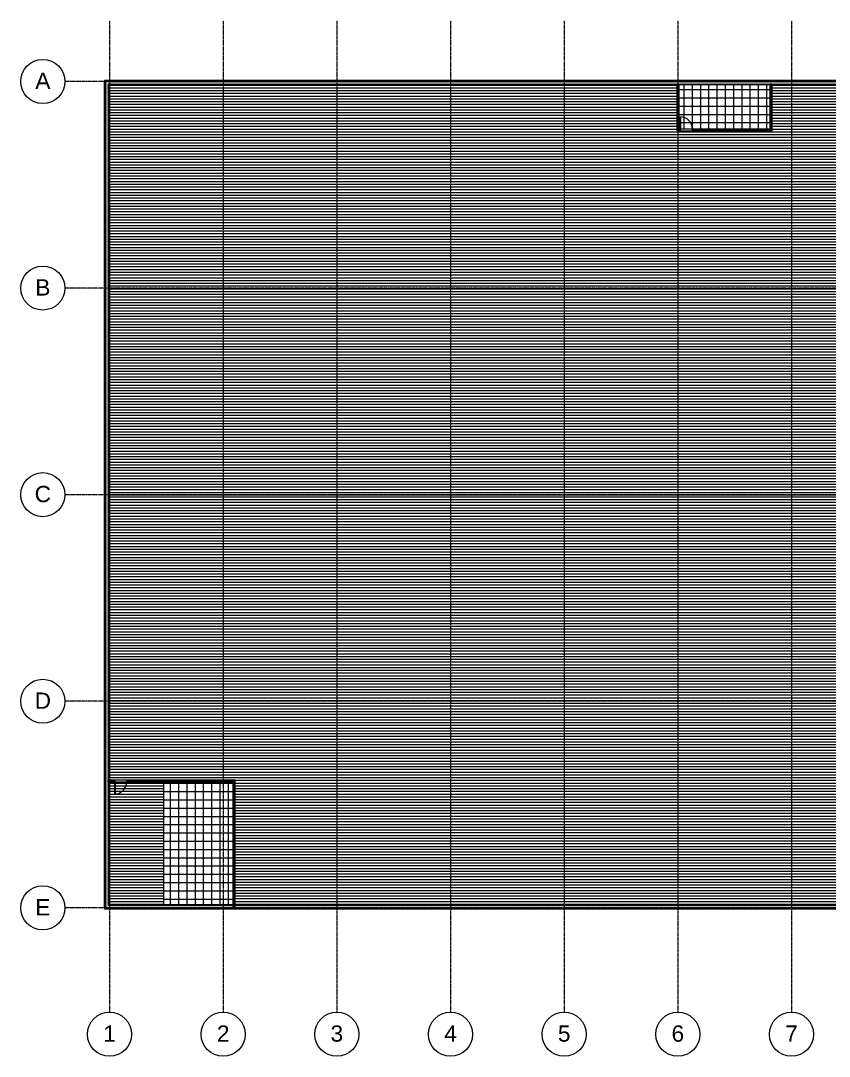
# Model space of a CAD drawing. Header units: inches. Extents: x -2518 to 4876, y -1127 to 1880.
# Drawn here: x -2518 to -170, y -1127 to 1880 of the extents above; entities that cross this region are included whole.
import ezdxf

# ---------------------------------------------------------------- set-up
doc = ezdxf.new("R2010")
doc.units = ezdxf.units.IN
doc.header["$MEASUREMENT"] = 0
doc.linetypes.add('Grid Line 1_2_', pattern=[0.875, 0.5, -0.125, 0.125, -0.125])
for name, color, linetype, lineweight in [('A-CLNG', 13, 'Continuous', 9), ('A-CLNG-PATT', 13, 'Continuous', 9), ('A-DOOR', 31, 'Continuous', 9), ('A-DOOR-GLAZ', 31, 'Continuous', 15), ('A-GLAZ-CURT', 52, 'Continuous', 9), ('A-GLAZ-CWMG', 51, 'Continuous', 9), ('A-ROOF', 132, 'Continuous', 9), ('A-ROOF-PATT', 132, 'Continuous', 9), ('A-WALL', 113, 'Continuous', 9), ('A-WALL-PATT', 111, 'Continuous', 25), ('I-WALL', 2, 'Continuous', 9), ('L-SITE-WALL', 31, 'Continuous', 9), ('S-GRID', 1, 'Continuous', 9), ('S-GRID-IDEN', 1, 'Continuous', 9)]:
    doc.layers.add(name, color=color, linetype=linetype, lineweight=lineweight)
doc.styles.add('Arial', font='arial.ttf', dxfattribs={"height": 47.209581})
pattern_1 = [(161.57, (1.28, 1.28), (-10.2404037, -0.0005683), [0, -72.858, 8.09, 0]), (18.43, (-1.28, 1.28), (-10.2404037, 0.0005683), [0, -72.858, 8.09, 0]), (108.43, (1.28, 1.28), (5.118465, -25.601926), [24.282, -56.666]), (71.57, (-1.28, 1.28), (5.118465, 25.601926), [24.282, -56.666])]
pattern_2 = [(0, (0, 0), (0, 30.216), []), (90, (0, 0), (-30.216, 2e-15), [])]
pattern_3 = [(0, (0, 0), (81.92, 20.48), [3.379, -58.061, 3.379, -58.061, -327.68]), (0, (0, 0), (81.92, 20.48), [-122.88, 3.379, -119.501, 3.379, -58.061, -143.36]), (0, (0, 0), (81.92, 20.48), [-307.2, 3.379, -37.581, 3.379, -99.021]), (120, (30.72, 10.24), (-58.6962, 60.7048), [3.379, -58.061, 3.379, -58.061, -327.68]), (120, (30.72, 10.24), (-58.6962, 60.7048), [-122.88, 3.379, -119.501, 3.379, -58.061, -143.36]), (120, (30.72, 10.24), (-58.6962, 60.7048), [-307.2, 3.379, -37.581, 3.379, -99.021]), (240, (40.96, 51.2), (-23.2238, -81.1848), [3.379, -58.061, 3.379, -58.061, -327.68]), (240, (40.96, 51.2), (-23.2238, -81.1848), [-122.88, 3.379, -119.501, 3.379, -58.061, -143.36]), (240, (40.96, 51.2), (-23.2238, -81.1848), [-307.2, 3.379, -37.581, 3.379, -99.021])]

# ---------------------------------------------------------------- blocks, each defined once
blk = doc.blocks.new('Grid - Grid Head - Circle-50561-REFLECTED CEILING PLAN - WAREHOUSE')
at = {"layer": 'S-GRID-IDEN', "color": 7}
blk.add_circle((0, 0), 0.25, dxfattribs=at)
blk = doc.blocks.new('Open Source Metal Building_Exterior_rvt-1-REFLECTED CEILING PLAN - WAREHOUSE')
at = {"layer": 'A-ROOF-PATT'}
h = blk.add_hatch(dxfattribs=at)
h.set_pattern_fill('FP_19', style=0, pattern_type=2)
h.set_pattern_definition([(0, (-24239.079, 22243.217), (0, -7.993), [])])
h.paths.add_polyline_path([(-2262.9, 503.5), (4343.6, 503.5), (4343.6, 1694.8), (2032.7, 1694.8), (2032.7, 813), (377.9, 813), (377.9, 1694.8), (-337.3, 1694.8), (-337.3, 1560.2), (-612.1, 1560.2), (-612.1, 1694.8), (-2262.9, 1694.8), (-2262.9, 803.7)], flags=0)
h.paths.add_polyline_path([(685.9, 817.8), (2027.9, 817.8), (2027.9, 1694.8), (382.7, 1694.8), (382.7, 817.8)], flags=0)
h = blk.add_hatch(dxfattribs=at)
h.set_pattern_fill('FP_18', style=0, pattern_type=2)
h.set_pattern_definition([(180, (-24239.079, 22238.233), (1e-15, 7.993), [])])
h.paths.add_polyline_path([(4343.6, -687.7), (4343.6, 503.5), (-2262.9, 503.5), (-2262.9, -325.3), (-1895.7, -325.3), (-1895.7, -687.7), (380.2, -687.7), (380.2, -679.3), (380, -678.9), (379.7, -678.7), (378.3, -678.7), (378.3, -678.5), (382.3, -678.5), (382.3, -678.7), (381, -678.7), (380.6, -678.9), (380.4, -679.3), (380.4, -687.7), (710.2, -687.7), (710.2, -679.3), (710, -678.9), (709.7, -678.7), (708.3, -678.7), (708.3, -678.5), (712.3, -678.5), (712.3, -678.7), (711, -678.7), (710.6, -678.9), (710.4, -679.3), (710.4, -687.7), (760.6, -687.7), (760.6, -200.8), (1118.4, -200.8), (1118.4, -448.8), (1039.4, -448.8), (1039.4, -571.6), (1118.4, -571.6), (1118.4, -687.7), (1370.2, -687.7), (1370.2, -679.3), (1370, -678.9), (1369.7, -678.7), (1368.3, -678.7), (1368.3, -678.5), (1372.3, -678.5), (1372.3, -678.7), (1371, -678.7), (1370.6, -678.9), (1370.4, -679.3), (1370.4, -687.7), (1700.2, -687.7), (1700.2, -679.3), (1700, -678.9), (1699.7, -678.7), (1698.3, -678.7), (1698.3, -678.5), (1702.3, -678.5), (1702.3, -678.7), (1701, -678.7), (1700.6, -678.9), (1700.4, -679.3), (1700.4, -687.7), (2030.2, -687.7), (2030.2, -679.3), (2030, -678.9), (2029.7, -678.7), (2028.3, -678.7), (2028.3, -678.5), (2032.3, -678.5), (2032.3, -678.7), (2031, -678.7), (2030.6, -678.9), (2030.4, -679.3), (2030.4, -687.7), (2852.2, -687.7)], flags=0)
h.paths.add_polyline_path([(765.4, -687.7), (1040.2, -687.7), (1040.2, -679.3), (1040, -678.9), (1039.7, -678.7), (1038.3, -678.7), (1038.3, -678.5), (1042.3, -678.5), (1042.3, -678.7), (1041, -678.7), (1040.6, -678.9), (1040.4, -679.3), (1040.4, -687.7), (1113.6, -687.7), (1113.6, -675.6), (765.4, -675.6)], flags=0)
h.paths.add_polyline_path([(-2102.4, -687.7), (-2102.4, -330.1), (-2262.9, -330.1), (-2262.9, -687.7)], flags=0)
h.paths.add_polyline_path([(764.7, -675.6), (765.4, -675.6), (765.4, -675), (764.7, -675)], flags=0)
h.paths.add_polyline_path([(887, -639.1), (887, -636.7), (882.3, -636.7), (882.3, -639.1), (886.4, -639.1)], flags=0)
h.paths.add_polyline_path([(765.4, -576.3), (826.9, -576.3), (826.9, -571.6), (765.4, -571.6)], flags=0)
h.paths.add_polyline_path([(821.3, -448.8), (826.9, -448.8), (826.9, -444.1), (765.4, -444.1), (765.4, -448.8)], flags=0)
h.paths.add_polyline_path([(1035.4, -383.7), (1035.4, -381.3), (1030.6, -381.3), (1030.6, -383.7), (1034.7, -383.7)], flags=0)
h.paths.add_polyline_path([(862.3, -383.7), (867, -383.7), (867, -349.6), (862.3, -349.6), (862.3, -355.2)], flags=0)
at = {"layer": 'A-WALL-PATT', "lineweight": 9}
h = blk.add_hatch(dxfattribs=at)
h.set_pattern_fill('FP_15', style=0, pattern_type=2)
h.set_pattern_definition(pattern_2)
h.paths.add_polyline_path([(-2271.7, -697.5), (-2271.7, 1704.5), (-2272.7, 1704.5), (-2272.7, -697.5)], flags=0)
h = blk.add_hatch(dxfattribs=at)
h.set_pattern_fill('FP_15', style=0, pattern_type=2)
h.set_pattern_definition(pattern_2)
h.paths.add_polyline_path([(-2263.7, 1703.5), (4352.3, 1703.5), (4352.3, 1704.5), (-2271.7, 1704.5), (-2271.7, 1703.5)], flags=0)
h = blk.add_hatch(dxfattribs=at)
h.set_pattern_fill('FP_14', color=8, style=0, pattern_type=2)
h.set_pattern_definition(pattern_1)
h.paths.add_polyline_path([(-2263.7, -696.5), (-2263.7, 1703.5), (-2271.7, 1703.5), (-2271.7, -696.5)], flags=0)
h = blk.add_hatch(dxfattribs=at)
h.set_pattern_fill('FP_14', color=8, style=0, pattern_type=2)
h.set_pattern_definition(pattern_1)
h.paths.add_polyline_path([(-2262.9, 1695.5), (4344.3, 1695.5), (4344.3, 1703.5), (-2263.7, 1703.5), (-2263.7, 1695.5)], flags=0)
h = blk.add_hatch(dxfattribs=at)
h.set_pattern_fill('FP_14', color=8, style=0, pattern_type=2)
h.set_pattern_definition(pattern_1)
h.paths.add_polyline_path([(4352.3, -696.5), (4352.3, -688.5), (1644.4, -688.5), (1644.4, -696.5), (2852.2, -696.5)], flags=0)
h.paths.add_polyline_path([(-2262.9, -696.5), (385.6, -696.5), (385.6, -688.5), (-2263.7, -688.5), (-2263.7, -696.5)], flags=0)
h.paths.add_polyline_path([(1608.4, -696.5), (1608.4, -688.5), (1540.9, -688.5), (1540.9, -696.5)], flags=0)
h.paths.add_polyline_path([(421.6, -696.5), (1138.4, -696.5), (1138.4, -688.5), (421.6, -688.5)], flags=0)
h.paths.add_polyline_path([(1234.9, -696.5), (1234.9, -688.5), (1174.4, -688.5), (1174.4, -696.5), (1227.5, -696.5)], flags=0)
h = blk.add_hatch(dxfattribs=at)
h.set_pattern_fill('FP_15', style=0, pattern_type=2)
h.set_pattern_definition(pattern_2)
h.paths.add_polyline_path([(956.7, -697.5), (1138.4, -697.5), (1138.4, -696.5), (421.6, -696.5), (421.6, -697.5), (889, -697.5)], flags=0)
h.paths.add_polyline_path([(4353.3, -697.5), (4353.3, -696.5), (2042.3, -696.5), (2042.3, -697.5), (2852.2, -697.5)], flags=0)
h.paths.add_polyline_path([(-2271.7, -697.5), (368.3, -697.5), (368.3, -696.5), (-2271.7, -696.5)], flags=0)
h.paths.add_polyline_path([(2034.3, -697.5), (2034.3, -696.5), (1644.4, -696.5), (1644.4, -697.5), (2033.6, -697.5)], flags=0)
h.paths.add_polyline_path([(1608.4, -697.5), (1608.4, -696.5), (1540.9, -696.5), (1540.9, -697.5)], flags=0)
h.paths.add_polyline_path([(1234.9, -697.5), (1234.9, -696.5), (1174.4, -696.5), (1174.4, -697.5), (1227.5, -697.5)], flags=0)
h.paths.add_polyline_path([(376.3, -697.5), (385.6, -697.5), (385.6, -696.5), (376.3, -696.5)], flags=0)
at = {"layer": 'A-ROOF', "color": 7}
blk.add_line((-2262.9, 503.5), (4343.6, 503.5), dxfattribs=at)
at = {"layer": 'A-WALL', "color": 7}
for p, q in [((-2272.7, 1704.5), (-2272.7, -697.5)), ((-2271.7, 1704.5), (-2272.7, 1704.5)), ((-2262.9, 1704.5), (-2271.7, 1704.5)), ((-2271.7, 1703.5), (-2271.7, -696.5)), ((-2263.7, 1703.5), (-2271.7, 1703.5)), ((-2262.9, 1703.5), (-2263.7, 1703.5)), ((-2263.7, 1695.5), (-2263.7, -688.5)), ((-2262.9, 1695.5), (-2263.7, 1695.5)), ((-2262.9, 1704.5), (4343.6, 1704.5)), ((-2262.9, 1703.5), (4343.6, 1703.5)), ((-2262.9, 1695.5), (4343.6, 1695.5)), ((-2263.7, -688.5), (-2262.9, -688.5)), ((-2262.9, -688.5), (385.6, -688.5)), ((-2272.7, -697.5), (-2271.7, -697.5)), ((-2271.7, -696.5), (-2263.7, -696.5)), ((-2271.7, -697.5), (-2262.9, -697.5)), ((-2263.7, -696.5), (-2262.9, -696.5)), ((-2262.9, -696.5), (368.3, -696.5)), ((-2262.9, -697.5), (367.3, -697.5))]:
    blk.add_line(p, q, dxfattribs=at)
at = {"layer": 'L-SITE-WALL', "color": 250, "lineweight": 25}
for p, q in [((-2274.2, -699), (-2274.2, 1706)), ((-2274.2, 1706), (-2272.7, 1706)), ((-2272.7, 1706), (-2262.9, 1706)), ((-2262.9, 1706), (4343.6, 1706)), ((-2262.9, 1694.8), (-2262.9, -687.7)), ((4343.6, 1694.8), (-2262.9, 1694.8)), ((-2262.9, -687.7), (385.6, -687.7)), ((-2272.7, -699), (-2274.2, -699)), ((-2262.9, -699), (-2272.7, -699)), ((365.8, -699), (-2262.9, -699))]:
    blk.add_line(p, q, dxfattribs=at)
at = {"layer": 'S-GRID', "linetype": 'Grid Line 1_2_'}
for p, q in [((-2259.7, 1879.9), (-2259.7, -999.5)), ((-1929.7, 1879.9), (-1929.7, -999.5)), ((-1599.7, 1879.9), (-1599.7, -999.5)), ((-1269.7, 1879.9), (-1269.7, -999.5)), ((-939.7, 1879.9), (-939.7, -999.5)), ((-609.7, 1879.9), (-609.7, -999.5)), ((-279.7, 1879.9), (-279.7, -999.5)), ((4876.3, 1703.5), (-2389.5, 1703.5)), ((4876.3, 1103.5), (-2389.5, 1103.5)), ((4876.3, 503.5), (-2389.5, 503.5)), ((4876.3, -96.5), (-2389.5, -96.5)), ((4876.3, -696.5), (-2389.5, -696.5))]:
    blk.add_line(p, q, dxfattribs=at)
at = {"layer": 'S-GRID-IDEN', "char_height": 47.2, "attachment_point": 2, "line_spacing_factor": 0.938532, "style": 'Arial', "bg_fill": 3, "box_fill_scale": 1.25, "bg_fill_color": 0, "bg_fill_transparency": 0}
for s, insert, width in [('A', (-2453.3, 1729), 52.416), ('B', (-2453.3, 1129), 52.416), ('C', (-2453.3, 529), 56.448), ('D', (-2453.3, -71), 56.448), ('E', (-2453.3, -671), 52.416), ('1', (-2259.7, -1037.8), 43.776), ('2', (-1929.7, -1037.8), 43.776), ('3', (-1599.7, -1037.8), 43.776), ('4', (-1269.7, -1037.8), 43.776), ('5', (-939.7, -1037.8), 43.776), ('6', (-609.7, -1037.8), 43.776), ('7', (-279.7, -1037.8), 43.776)]:
    blk.add_mtext(s, dxfattribs=dict(at, insert=insert, width=width))
at = {"color": 90, "lineweight": 5, "xscale": 255.9999999999999, "yscale": 255.9999999999999, "zscale": 255.9999999999999}
for p, rotation in [((-2453.5, 1703.5), 90), ((-2453.5, 1103.5), 90), ((-2453.5, 503.5), 90), ((-2453.5, -96.5), 90), ((-2453.5, -696.5), 90), ((-2259.7, -1063.5), 180), ((-1929.7, -1063.5), 180), ((-1599.7, -1063.5), 180), ((-1269.7, -1063.5), 180), ((-939.7, -1063.5), 180), ((-609.7, -1063.5), 180), ((-279.7, -1063.5), 180)]:
    blk.add_blockref('Grid - Grid Head - Circle-50561-REFLECTED CEILING PLAN - WAREHOUSE', p, dxfattribs=dict(at, rotation=rotation))
blk = doc.blocks.new('Single-Glass 1 - 36_ x 84_-564710-REFLECTED CEILING PLAN - WAREHOUSE')
at = {"layer": 'A-DOOR', "lineweight": 13}
for p, q in [((16, 34.375), (16, 38.375)), ((18, 38.375), (16, 38.375)), ((16, 34.375), (18, 34.375)), ((18, 34.375), (18, 38.375)), ((16, 6.375), (18, 6.375)), ((16, 2.375), (16, 6.375)), ((18, 2.375), (16, 2.375)), ((18, 2.375), (18, 6.375))]:
    blk.add_line(p, q, dxfattribs=at)
at = {"layer": 'A-DOOR'}
for p, q in [((16, 6.375), (16, 34.375)), ((18, 6.375), (18, 34.375))]:
    blk.add_line(p, q, dxfattribs=at)
blk.add_arc((18, 2.375), 36, 90, 180, dxfattribs=at)
at = {"layer": 'A-DOOR-GLAZ'}
blk.add_line((17, 34.375), (17, 6.375), dxfattribs=at)
blk = doc.blocks.new('System Panel - Glazed-705888-REFLECTED CEILING PLAN - WAREHOUSE')
at = {"layer": 'A-GLAZ-CURT'}
for p, q in [((-21.075, 0.75), (-21.075, 1.75)), ((-21.075, 1.75), (21.075, 1.75)), ((21.075, 0.75), (-21.075, 0.75)), ((21.075, 1.75), (21.075, 0.75))]:
    blk.add_line(p, q, dxfattribs=at)
blk = doc.blocks.new('Rectangular Mullion - 2_5_ x 5_ rectangular-705889-REFLECTED CEILING PLAN - WAREHOUSE')
at = {"layer": 'A-GLAZ-CWMG', "lineweight": 13}
for p, q in [((0, 2), (-1.5, 2)), ((-1.5, 2), (-1.5, -2)), ((0, -2), (0, 2)), ((-1.5, -2), (0, -2))]:
    blk.add_line(p, q, dxfattribs=at)
blk = doc.blocks.new('System Panel - Glazed-705890-REFLECTED CEILING PLAN - WAREHOUSE')
at = {"layer": 'A-GLAZ-CURT'}
for p, q in [((-21.45, 0.75), (-21.45, 1.75)), ((-21.45, 1.75), (21.45, 1.75)), ((21.45, 0.75), (-21.45, 0.75)), ((21.45, 1.75), (21.45, 0.75))]:
    blk.add_line(p, q, dxfattribs=at)
blk = doc.blocks.new('Rectangular Mullion - 2_5_ x 5_ rectangular-705885-REFLECTED CEILING PLAN - WAREHOUSE')
at = {"layer": 'A-GLAZ-CWMG', "lineweight": 13}
for p, q in [((0.75, 2), (-0.75, 2)), ((-0.75, 2), (-0.75, -2)), ((0.75, -2), (0.75, 2)), ((-0.75, -2), (0.75, -2))]:
    blk.add_line(p, q, dxfattribs=at)
blk = doc.blocks.new('Single-Glass 1 - 36_ x 84_-564716-REFLECTED CEILING PLAN - WAREHOUSE')
at = {"layer": 'A-DOOR', "lineweight": 13}
for p, q in [((16, -2.375), (16, -6.375)), ((18, -2.375), (16, -2.375)), ((16, -6.375), (18, -6.375)), ((18, -2.375), (18, -6.375)), ((16, -34.375), (16, -38.375)), ((16, -34.375), (18, -34.375)), ((18, -38.375), (16, -38.375)), ((18, -34.375), (18, -38.375))]:
    blk.add_line(p, q, dxfattribs=at)
at = {"layer": 'A-DOOR'}
for p, q in [((16, -6.375), (16, -34.375)), ((18, -6.375), (18, -34.375))]:
    blk.add_line(p, q, dxfattribs=at)
blk.add_arc((18, -2.375), 36, 180, 270, dxfattribs=at)
at = {"layer": 'A-DOOR-GLAZ'}
blk.add_line((17, -34.375), (17, -6.375), dxfattribs=at)
blk = doc.blocks.new('Rectangular Mullion - 2_5_ x 5_ rectangular-705886-REFLECTED CEILING PLAN - WAREHOUSE')
at = {"layer": 'A-GLAZ-CWMG'}
for p, q in [((-476, 1564.5), (-518.9, 1564.5)), ((-476, 1560.5), (-518.9, 1560.5))]:
    blk.add_line(p, q, dxfattribs=at)
blk = doc.blocks.new('Rectangular Mullion - 2_5_ x 5_ rectangular-705887-REFLECTED CEILING PLAN - WAREHOUSE')
at = {"layer": 'A-GLAZ-CWMG'}
for p, q in [((-343.6, 1564.5), (-385.7, 1564.5)), ((-343.6, 1561.8), (-343.6, 1564.5)), ((-343.6, 1560.5), (-385.7, 1560.5)), ((-343.6, 1560.5), (-343.6, 1560.8))]:
    blk.add_line(p, q, dxfattribs=at)
blk = doc.blocks.new('Rectangular Mullion - 2_5_ x 5_ rectangular-V2-REFLECTED CEILING PLAN - WAREHOUSE')
at = {"layer": 'A-GLAZ-CWMG'}
for p, q in [((-520.4, 1564.5), (-562.6, 1564.5)), ((-520.4, 1560.5), (-562.6, 1560.5))]:
    blk.add_line(p, q, dxfattribs=at)

msp = doc.modelspace()

# ---------------------------------------------------------------- hatches: boundary and pattern name
at = {"layer": 'A-CLNG-PATT'}
h = msp.add_hatch(dxfattribs=at)
h.set_pattern_fill('FP_13', color=256, style=0, pattern_type=2)
h.set_pattern_definition([(0, (-327.523, 1631.852), (0, -24), []), (270, (-327.523, 1631.852), (-24, -1e-15), [])])
h.paths.add_polyline_path([(-607.3, 1564.9), (-342.1, 1564.9), (-342.1, 1694.8), (-607.3, 1694.8), (-607.3, 1576.3)], flags=0)
h = msp.add_hatch(dxfattribs=at)
h.set_pattern_fill('FP_12', color=256, style=0, pattern_type=2)
h.set_pattern_definition([(270, (-1938.436, -502.773), (-24, -1e-15), []), (180, (-1938.436, -502.773), (3e-15, 24), [])])
h.paths.add_polyline_path([(-2102.4, -687.7), (-1900.4, -687.7), (-1900.4, -330.1), (-2102.4, -330.1)], flags=0)
at = {"layer": 'A-WALL-PATT', "lineweight": 9}
h = msp.add_hatch(dxfattribs=at)
h.set_pattern_fill('FP_1', color=256, style=0, pattern_type=2)
h.set_pattern_definition(pattern_3)
h.paths.add_polyline_path([(-612.1, 1560.2), (-611.4, 1560.2), (-611.4, 1695.5), (-612.1, 1695.5), (-612.1, 1576.3)], flags=0)
h = msp.add_hatch(dxfattribs=at)
h.set_pattern_fill('FP_1', color=256, style=0, pattern_type=2)
h.set_pattern_definition(pattern_3)
h.paths.add_polyline_path([(-607.9, 1564.3), (-607.3, 1564.3), (-607.3, 1695.5), (-607.9, 1695.5), (-607.9, 1576.3)], flags=0)
h = msp.add_hatch(dxfattribs=at)
h.set_pattern_fill('FP_1', color=256, style=0, pattern_type=2)
h.set_pattern_definition(pattern_3)
h.paths.add_polyline_path([(-337.9, 1560.2), (-337.3, 1560.2), (-337.3, 1695.5), (-337.9, 1695.5), (-337.9, 1560.8)], flags=0)
h = msp.add_hatch(dxfattribs=at)
h.set_pattern_fill('FP_1', color=256, style=0, pattern_type=2)
h.set_pattern_definition(pattern_3)
h.paths.add_polyline_path([(-337.9, 1560.2), (-337.9, 1560.8), (-342.1, 1560.8), (-342.1, 1560.2)], flags=0)
h.paths.add_polyline_path([(-564.1, 1560.2), (-564.1, 1560.8), (-567.1, 1560.8), (-567.1, 1560.2)], flags=0)
h.paths.add_polyline_path([(-611.4, 1560.2), (-603.1, 1560.2), (-603.1, 1560.8), (-611.4, 1560.8)], flags=0)
h = msp.add_hatch(dxfattribs=at)
h.set_pattern_fill('FP_1', color=256, style=0, pattern_type=2)
h.set_pattern_definition(pattern_3)
h.paths.add_polyline_path([(-1899.8, -326), (-1896.3, -326), (-1896.3, -325.3), (-2209.7, -325.3), (-2209.7, -326), (-1900.4, -326)], flags=0)
h.paths.add_polyline_path([(-2245.7, -326), (-2245.7, -325.3), (-2263.7, -325.3), (-2263.7, -326)], flags=0)
h = msp.add_hatch(dxfattribs=at)
h.set_pattern_fill('FP_1', color=256, style=0, pattern_type=2)
h.set_pattern_definition(pattern_3)
h.paths.add_polyline_path([(-1896.3, -693.3), (-1895.7, -693.3), (-1895.7, -325.3), (-1896.3, -325.3), (-1896.3, -326)], flags=0)

# ---------------------------------------------------------------- linework, layer by layer
at = {"layer": 'A-CLNG'}
msp.add_line((-2102.4, -687.7), (-2102.4, -330.1), dxfattribs=at)
at = {"layer": 'A-WALL'}
for p, q in [((-611.4, 1560.8), (-611.4, 1695.5)), ((-607.9, 1564.3), (-607.9, 1695.5)), ((-341.4, 1695.5), (-341.4, 1564.3)), ((-337.9, 1695.5), (-337.9, 1560.8)), ((-603.1, 1564.3), (-607.9, 1564.3)), ((-564.1, 1564.3), (-567.1, 1564.3)), ((-342.1, 1564.3), (-341.4, 1564.3)), ((-603.1, 1560.8), (-611.4, 1560.8)), ((-564.1, 1560.8), (-567.1, 1560.8)), ((-342.1, 1560.8), (-337.9, 1560.8)), ((-2245.7, -326), (-2263.7, -326)), ((-2245.7, -329.5), (-2263.7, -329.5)), ((-1896.3, -326), (-2209.7, -326)), ((-1899.8, -329.5), (-2209.7, -329.5)), ((-1899.8, -693.3), (-1899.8, -329.5)), ((-1896.3, -693.3), (-1896.3, -326))]:
    msp.add_line(p, q, dxfattribs=at)
at = {"layer": 'I-WALL', "lineweight": 25}
for p, q in [((-612.1, 1560.2), (-612.1, 1695.5)), ((-612.1, 1695.5), (-607.3, 1695.5)), ((-607.3, 1695.5), (-607.3, 1564.9)), ((-342.1, 1560.2), (-342.1, 1695.5)), ((-342.1, 1695.5), (-337.3, 1695.5)), ((-337.3, 1695.5), (-337.3, 1560.2)), ((-607.3, 1564.9), (-603.1, 1564.9)), ((-603.1, 1564.9), (-603.1, 1560.2)), ((-567.1, 1564.9), (-564.1, 1564.9)), ((-567.1, 1560.2), (-567.1, 1564.9)), ((-564.1, 1564.9), (-564.1, 1560.2)), ((-603.1, 1560.2), (-612.1, 1560.2)), ((-564.1, 1560.2), (-567.1, 1560.2)), ((-337.3, 1560.2), (-342.1, 1560.2)), ((-2263.7, -325.3), (-2245.7, -325.3)), ((-2263.7, -330.1), (-2263.7, -325.3)), ((-2245.7, -330.1), (-2263.7, -330.1)), ((-2245.7, -325.3), (-2245.7, -330.1)), ((-2209.7, -325.3), (-1895.7, -325.3)), ((-2209.7, -330.1), (-2209.7, -325.3)), ((-1900.4, -330.1), (-2209.7, -330.1)), ((-1900.4, -693.3), (-1900.4, -330.1)), ((-1895.7, -325.3), (-1895.7, -693.3)), ((-1895.7, -693.3), (-1900.4, -693.3))]:
    msp.add_line(p, q, dxfattribs=at)
at = {"layer": 'I-WALL'}
for p, q in [((-567.1, 1564.9), (-603.1, 1564.9)), ((-342.1, 1564.9), (-564.1, 1564.9)), ((-603.1, 1560.2), (-567.1, 1560.2)), ((-564.1, 1560.2), (-342.1, 1560.2)), ((-2209.7, -325.3), (-2245.7, -325.3)), ((-2245.7, -330.1), (-2209.7, -330.1))]:
    msp.add_line(p, q, dxfattribs=at)

# ---------------------------------------------------------------- block references
at = {"layer": 'A-DOOR', "rotation": 180}
for name, p in [('Single-Glass 1 - 36_ x 84_-564716-REFLECTED CEILING PLAN - WAREHOUSE', (-585.1, 1562.5)), ('Single-Glass 1 - 36_ x 84_-564710-REFLECTED CEILING PLAN - WAREHOUSE', (-2227.7, -327.7))]:
    msp.add_blockref(name, p, dxfattribs=at)
at = {"layer": 'A-GLAZ-CURT', "rotation": 180}
for name, p in [('System Panel - Glazed-705888-REFLECTED CEILING PLAN - WAREHOUSE', (-541.5, 1562.5)), ('System Panel - Glazed-705890-REFLECTED CEILING PLAN - WAREHOUSE', (-497.5, 1562.5)), ('System Panel - Glazed-705890-REFLECTED CEILING PLAN - WAREHOUSE', (-453.1, 1562.5)), ('System Panel - Glazed-705890-REFLECTED CEILING PLAN - WAREHOUSE', (-408.7, 1562.5)), ('System Panel - Glazed-705888-REFLECTED CEILING PLAN - WAREHOUSE', (-364.6, 1562.5))]:
    msp.add_blockref(name, p, dxfattribs=at)
at = {"layer": 'A-GLAZ-CWMG', "extrusion": (0, 0, -1)}
for name, p in [('Rectangular Mullion - 2_5_ x 5_ rectangular-705889-REFLECTED CEILING PLAN - WAREHOUSE', (564.1, 1562.5)), ('Rectangular Mullion - 2_5_ x 5_ rectangular-705885-REFLECTED CEILING PLAN - WAREHOUSE', (519.7, 1562.5)), ('Rectangular Mullion - 2_5_ x 5_ rectangular-705885-REFLECTED CEILING PLAN - WAREHOUSE', (475.3, 1562.5)), ('Rectangular Mullion - 2_5_ x 5_ rectangular-705885-REFLECTED CEILING PLAN - WAREHOUSE', (430.9, 1562.5)), ('Rectangular Mullion - 2_5_ x 5_ rectangular-705885-REFLECTED CEILING PLAN - WAREHOUSE', (386.5, 1562.5))]:
    msp.add_blockref(name, p, dxfattribs=at)
at = {"layer": 'A-GLAZ-CWMG'}
for name, p in [('Rectangular Mullion - 2_5_ x 5_ rectangular-V2-REFLECTED CEILING PLAN - WAREHOUSE', (0, 0)), ('Rectangular Mullion - 2_5_ x 5_ rectangular-705886-REFLECTED CEILING PLAN - WAREHOUSE', (0, 0)), ('Rectangular Mullion - 2_5_ x 5_ rectangular-705886-REFLECTED CEILING PLAN - WAREHOUSE', (44.4, 0)), ('Rectangular Mullion - 2_5_ x 5_ rectangular-705886-REFLECTED CEILING PLAN - WAREHOUSE', (88.8, 0)), ('Rectangular Mullion - 2_5_ x 5_ rectangular-705887-REFLECTED CEILING PLAN - WAREHOUSE', (0, 0))]:
    msp.add_blockref(name, p, dxfattribs=at)

# ---------------------------------------------------------------- next in the draw order: block references
at = {"lineweight": 5}
msp.add_blockref('Open Source Metal Building_Exterior_rvt-1-REFLECTED CEILING PLAN - WAREHOUSE', (0, 0), dxfattribs=at)

doc.saveas('drawing.dxf')
